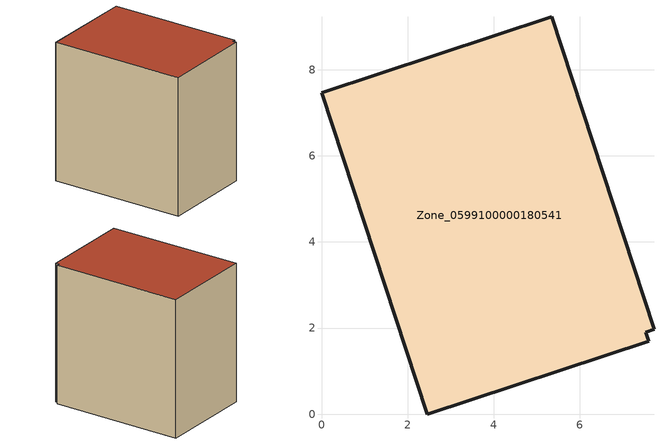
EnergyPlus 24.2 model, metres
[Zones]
Zone_0599100000180541
 floor ground (C_G): 7.72,1.97 7.53,1.9 7.6,1.69 2.46,0 0,7.47 5.34,9.23 z1.49
 wall outside (C_F): 7.72,1.97 5.34,9.23 0,7.47 2.46,0 7.6,1.69 7.53,1.9 7.72,1.97 z1.49:9.53
 roof outside (C_R): 7.53,1.9 7.72,1.97 5.34,9.23 0,7.47 2.46,0 7.6,1.69 z9.53
[BUILDING]
Pand.0599100000180541: North Axis=0; Terrain=City; Loads Convergence Tolerance Value=0.04; Temperature Convergence Tolerance Value=0.4; Solar Distribution=FullExterior; Maximum Number of Warmup Days=25; Minimum Number of Warmup Days=1
[Site:Location]
Rotterdam.The.Hague.AP_ZH_NLD Design_Conditions: Latitude=51.96; Longitude=4.45; Time Zone=1; Elevation=-4.5
[SITE:GROUNDTEMPERATURE:BUILDINGSURFACE]
18, 18, 18, 18, 18, 18, 18, 18, 18, 18, 18, 18
[MATERIAL] Thermal Absorptance=0.9; Solar Absorptance=0.7; Visible Absorptance=0.7
Name | Roughness | Thickness | Conductivity | Density | Specific Heat
G.TI.1946-1964 | MediumSmooth | 0.15 | 1 | 540 | 1210
F.TI.1946-1964 | Rough | 0.3 | 0.857143 | 1920 | 840
R.TI.1946-1964 | MediumRough | 0.2 | 0.277778 | 1500 | 1000
[CONSTRUCTION]
C_G: G.TI.1946-1964
C_F: F.TI.1946-1964
C_R: R.TI.1946-1964
[ZONE]
Zone_0599100000180541: Type=1; Multiplier=1; Ceiling Height=Autocalculate; Volume=Autocalculate; Floor Area=autocalculate; Part of Total Floor Area=Yes
[ZONEINFILTRATION:DESIGNFLOWRATE]
Infil_Zone_0599100000180541: Zone or ZoneList or Space or SpaceList=Zone_0599100000180541; Schedule=AlwaysOn; Design Flow Rate Calculation Method=Flow/Area; Flow Rate per Floor Area=0.003; Constant Term Coefficient=1; Temperature Term Coefficient=0; Velocity Term Coefficient=0; Velocity Squared Term Coefficient=0
[HVACTEMPLATE:ZONE:IDEALLOADSAIRSYSTEM]
Zone_0599100000180541: Maximum Heating Supply Air Temperature=50; Minimum Cooling Supply Air Temperature=13; Maximum Heating Supply Air Humidity Ratio=0.0156; Minimum Cooling Supply Air Humidity Ratio=0.0077; Heating Limit=NoLimit; Cooling Limit=NoLimit; Dehumidification Control Type=ConstantSensibleHeatRatio; Cooling Sensible Heat Ratio=0.7; Dehumidification Setpoint=60; Humidification Control Type=None; Humidification Setpoint=30; Outdoor Air Method=None; Outdoor Air Flow Rate per Person=0.00944; Outdoor Air Flow Rate per Zone Floor Area=0; Outdoor Air Flow Rate per Zone=0; Demand Controlled Ventilation Type=None; Outdoor Air Economizer Type=NoEconomizer; Heat Recovery Type=None; Sensible Heat Recovery Effectiveness=0.7; Latent Heat Recovery Effectiveness=0.65
[ZONECONTROL:THERMOSTAT]
ThermostatControl_Zone_0599100000180541: Zone or ZoneList=Zone_0599100000180541; Control Type Schedule=DualSetpointControlType; Control 1=Thermostat_Zone_0599100000180541; Temperature Difference Between Cutout And Setpoint=0
[THERMOSTATSETPOINT:DUALSETPOINT]
Thermostat_Zone_0599100000180541: Heating Setpoint Temperature Schedule=HeatingSetpoint_Zone_0599100000180541; Cooling Setpoint Temperature Schedule=CoolingSetpoint_Zone_0599100000180541
[SCHEDULE:COMPACT]
HeatingSetpoint_Zone_0599100000180541: Through: 12/31, For: AllDays, Until: 24:00, 21
CoolingSetpoint_Zone_0599100000180541: Through: 12/31, For: AllDays, Until: 24:00, 24
DualSetpointControlType: Through: 12/31, For: AllDays, Until: 24:00, 4
AlwaysOn: Through: 12/31, For: AllDays, Until: 24:00, 1
